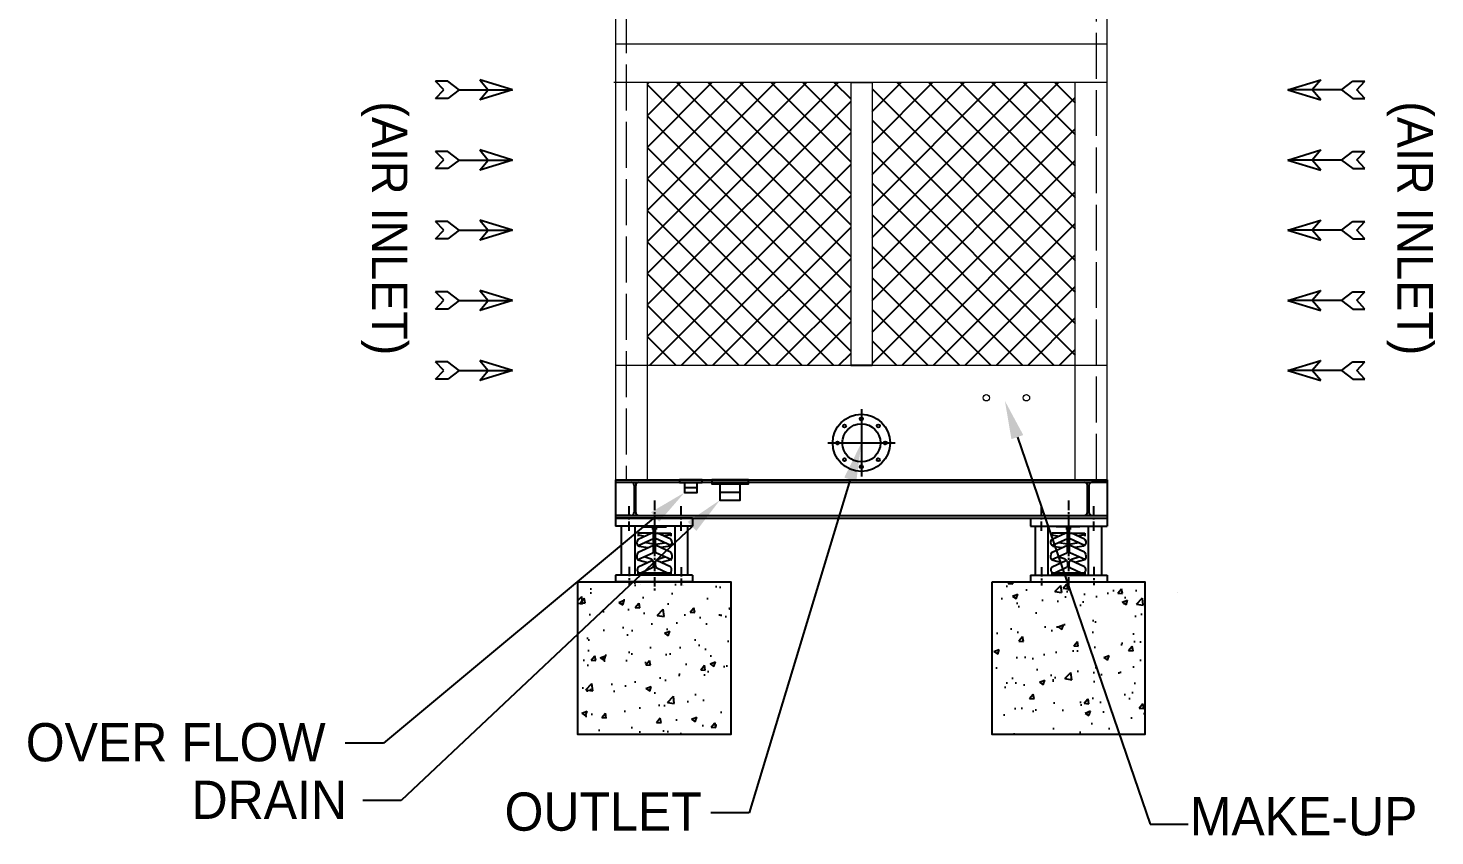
# Model space of a CAD drawing. Header units: millimetres. Extents: x 182579 to 221017, y 62385 to 83180.
# Drawn here: x 205160 to 210684, y 66863 to 70034 of the extents above; entities that cross this region are included whole.
import ezdxf
from ezdxf import colors
from ezdxf.entities.mleader import LeaderData, LeaderLine
from ezdxf.enums import TextEntityAlignment as Align
from ezdxf.math import Vec2, Vec3

# ---------------------------------------------------------------- set-up
doc = ezdxf.new("R2010")
doc.units = ezdxf.units.MM
doc.header["$LTSCALE"] = 30
doc.header["$MEASUREMENT"] = 0
doc.linetypes.add('CENTER', pattern=[2, 1.25, -0.25, 0.25, -0.25])
doc.linetypes.add('DASHED', pattern=[15, 12, -3])
doc.layers.get('0').update_dxf_attribs({"linetype": 'CONTINUOUS'})
for name, color, linetype in [('4', 2, 'CONTINUOUS'), ('center', 1, 'CENTER'), ('L1_', 7, 'CONTINUOUS'), ('냉각탑_dim', 1, 'CONTINUOUS'), ('냉각탑_text', 3, 'CONTINUOUS'), ('냉각탑_기초', 23, 'CONTINUOUS'), ('냉각탑_찬넬방진', 1, 'CONTINUOUS')]:
    doc.layers.add(name, color=color, linetype=linetype)
doc.styles.get("Standard").update_dxf_attribs({"font": ''})
doc.styles.add('돋움', font='')
doc.styles.get('Standard').set_extended_font_data('Dotum')
doc.styles.get('돋움').set_extended_font_data('Dotum')

# ---------------------------------------------------------------- blocks, each defined once
blk = doc.blocks.new('화살표 IN OUT')
at = {"layer": '냉각탑_dim'}
for p, q in [((-322.7, 43), (-383.9, 43)), ((-343.1, 0.5), (-383.9, 43)), ((-383.9, -43), (-343.1, 0.5)), ((-266.4, 0), (-322.7, 43)), ((-266.4, 0), (-322.7, -43)), ((-266.4, 0), (0, 0)), ((-163.5, 50), (-121.5, 0)), ((0, 0), (-163.5, 50)), ((-163.5, -50), (-121.5, 0)), ((0, 0), (-163.5, -50)), ((-322.7, -43), (-383.9, -43))]:
    blk.add_line(p, q, dxfattribs=at)
blk = doc.blocks.new('fsadvwefvwefv')
at = {"layer": '4', "color": 3, "linetype": 'CENTER'}
blk.add_line((147940.1, 26677.4), (147940.1, 26324.4), dxfattribs=at)
at = {"layer": 'L1_', "color": 1, "linetype": 'CENTER'}
for p, q in [((147840.9, 26558.3), (147840.9, 26657)), ((148045.2, 26558.3), (148045.2, 26657)), ((147840.9, 26417.8), (147840.9, 26345.8)), ((148045.2, 26416.6), (148045.2, 26344.6))]:
    blk.add_line(p, q, dxfattribs=at)
at = {"layer": 'L1_', "color": 2, "linetype": 'Continuous'}
for p, q in [((147788, 26609.2), (147788, 26576.9)), ((148089.4, 26609.2), (147788, 26609.2)), ((148089.4, 26576.9), (147788, 26576.9)), ((147862.9, 26576.9), (147810.1, 26576.9)), ((147810.1, 26576.9), (147810.1, 26384.7)), ((147862.9, 26576.9), (147862.9, 26384.7)), ((147894.9, 26576.9), (147894.9, 26574.6)), ((147894.9, 26574.6), (147988.3, 26574.6)), ((147932.6, 26574.6), (147932.6, 26564.7)), ((147947.7, 26574.6), (147947.7, 26564.7)), ((147988.3, 26576.9), (147988.3, 26574.6)), ((148070.8, 26576.9), (148020.9, 26576.9)), ((148020.9, 26576.9), (148020.9, 26384.1)), ((148070.8, 26576.9), (148070.8, 26384.1)), ((148089.4, 26609.2), (148089.4, 26576.9)), ((147876, 26549.6), (147876, 26538)), ((147936.4, 26549.6), (147876, 26549.6)), ((147876, 26542.8), (147903.1, 26538.1)), ((147876.3, 26501.1), (147936.4, 26528.9)), ((147876.5, 26525.8), (147928, 26549.6)), ((147932.6, 26564.7), (147947.7, 26564.7)), ((147934.6, 26549.6), (147936.4, 26549.6)), ((147936.4, 26476), (147936.4, 26564.7)), ((147943.9, 26476.3), (147943.9, 26564.7)), ((148004.6, 26501.1), (147943.9, 26529.1)), ((147944.5, 26549.6), (148004.9, 26549.6)), ((148004.4, 26525.8), (147952.8, 26549.6)), ((148004.9, 26542.8), (147977.8, 26538.1)), ((148004.9, 26549.6), (148004.9, 26538)), ((147810.1, 26485.7), (147810.1, 26384.7)), ((147862.9, 26485.7), (147862.9, 26384.7)), ((147875.7, 26445.7), (147934.3, 26472.7)), ((147876.8, 26475.3), (147936.4, 26502.7)), ((147879, 26499.3), (147915.4, 26493)), ((147936.3, 26506.3), (147900.9, 26512.5)), ((147943.9, 26476.2), (147936.4, 26476.2)), ((147943.9, 26506.2), (147979.4, 26512.4)), ((148004, 26475.3), (147943.9, 26503)), ((148005.2, 26445.7), (147946, 26473)), ((148001.9, 26499.3), (147965.5, 26493)), ((148020.9, 26485.7), (148020.9, 26384.7)), ((148070.8, 26485.7), (148070.8, 26384.7)), ((147875.5, 26445.5), (147914.6, 26434.6)), ((147876.9, 26417.2), (147930.7, 26442)), ((147933.9, 26414.5), (147886.9, 26392.8)), ((147927.8, 26447.6), (147899.7, 26456.8)), ((147947, 26414.5), (147993.9, 26392.8)), ((148004, 26417.2), (147950.1, 26442)), ((147953.1, 26447.6), (147981.2, 26456.8)), ((148005.4, 26445.5), (147966.3, 26434.6)), ((148089.4, 26384.7), (147788, 26384.7)), ((147788, 26384.7), (147788, 26359.2)), ((148089.4, 26359.2), (147788, 26359.2)), ((147875.4, 26396.3), (147875.4, 26384.7)), ((148003.2, 26392.8), (147875.4, 26392.8)), ((147876, 26392.8), (148004.3, 26392.8)), ((147877.7, 26392.8), (148004.9, 26392.8)), ((148004.9, 26392.8), (147879.5, 26392.8)), ((148004.9, 26395.3), (148004.9, 26384.7)), ((148089.4, 26384.7), (148089.4, 26359.2))]:
    blk.add_line(p, q, dxfattribs=at)
for centre, radius, start, end in [((147889.6, 26513.6), 18.3, 142.4554, 226.9466), ((147878, 26522.5), 3.63, 114.7395, 142.4554), ((147991.3, 26513.6), 18.3, 313.0534, 37.5446), ((148002.9, 26522.5), 3.63, 37.5446, 65.2605), ((147902.6, 26458.4), 31.4, 150.8406, 199.726), ((147878.4, 26472), 3.63, 114.7395, 150.8406), ((147879.6, 26502.9), 3.63, 226.9466, 260.1342), ((147932.7, 26476), 3.63, 294.7395, 0), ((147947.6, 26476.3), 3.63, 180, 245.2605), ((148001.3, 26502.9), 3.63, 279.8658, 313.0534), ((148002.5, 26472), 3.63, 29.1594, 65.2605), ((147978.2, 26458.4), 31.4, 340.274, 29.1594), ((147894.4, 26406.2), 21.4, 154.2564, 218.822), ((147876.5, 26449), 3.63, 199.726, 254.389), ((147878.4, 26413.9), 3.63, 114.7395, 154.2564), ((147926.7, 26444.1), 3.63, 294.7395, 71.8917), ((147932.3, 26438.7), 3.63, 22.2631, 114.7395), ((147908.5, 26429), 29.3, 330.1371, 22.2631), ((147972.3, 26429), 29.3, 157.7369, 209.8629), ((147948.6, 26438.7), 3.63, 65.2605, 157.7369), ((147954.2, 26444.1), 3.63, 108.1083, 245.2605), ((147986.5, 26406.2), 21.4, 321.178, 25.7436), ((148002.5, 26413.9), 3.63, 25.7436, 65.2605), ((148004.4, 26449), 3.63, 285.611, 340.274)]:
    blk.add_arc(centre, radius, start, end, dxfattribs=at)
at = {"layer": '냉각탑_기초', "ltscale": 30}
blk.add_line((147980, 26355.5), (147980, 26355.5), dxfattribs=at)
blk = doc.blocks.new('A$C05CA400C')
at = {"layer": '냉각탑_기초', "ltscale": 30}
h = blk.add_hatch(dxfattribs=at)
h.set_pattern_fill('AR-CONC', color=256, scale=30, style=0)
h.set_pattern_definition([(50, (-16569.06, -4991.66), (215.178, -18.8256), [22.5, -247.5]), (355, (-16569.06, -4991.66), (-41.6254, 225.6576), [18, -198]), (100.4514, (-16551.13, -4993.23), (173.5528, 206.8319), [19.122, -210.3426]), (46.1842, (-16569.06, -4931.66), (320.1723, -49.6557), [33.75, -371.25]), (96.6356, (-16542.38, -4935.8), (280.399, 292.2354), [28.683, -315.514]), (351.1842, (-16569.06, -4931.66), (280.3986, 292.2356), [27, -297]), (21, (-16539.06, -4946.66), (179.0721, -120.7857), [22.5, -247.5]), (326, (-16539.06, -4946.66), (72.9946, 217.545), [18, -198]), (71.4514, (-16524.13, -4956.72), (252.0668, 96.7591), [19.122, -210.3426]), (37.5, (-16569.06, -4991.66), (3.64796, 99.86816), [0, -195.6, 0, -201, 0, -198.75]), (7.5, (-16569.06, -4991.66), (78.92086, 118.3235), [0, -114.6, 0, -191.1, 0, -75.75]), (327.5, (-16635.96, -4991.66), (160.14673, -6.76646), [0, -75, 0, -234, 0, -310.5]), (317.5, (-16665.96, -4991.66), (174.9559, 30.0315), [0, -97.5, 0, -155.4, 0, -220.5])])
h.paths.add_polyline_path([(0, 600), (600, 600), (600, 0), (0, 0)])
blk.add_lwpolyline([(0, 600), (600, 600), (600, 0), (0, 0)], close=True, dxfattribs=at)

msp = doc.modelspace()

# ---------------------------------------------------------------- hatches: boundary and pattern name
at = {"ltscale": 500}
h = msp.add_hatch(dxfattribs=at)
h.set_pattern_fill('ANSI37', color=256, scale=700)
h.set_pattern_definition([(45, (12508.94, 61460.67), (-61.871843, 61.871843), []), (135, (12508.94, 61460.67), (-61.871843, -61.871843), [])])
h.paths.add_polyline_path([(209272.4, 68710.8), (209272.4, 69820.8), (208474.4, 69820.8), (208474.4, 68710.8)])
h.paths.add_polyline_path([(207592.4, 69820.8), (207592.4, 68710.8), (208390.4, 68710.8), (208390.4, 69820.8)])

# ---------------------------------------------------------------- linework, layer by layer
at = {"lineweight": 18, "ltscale": 500}
for p, q in [((207467.4, 72140.8), (207467.4, 68260.8)), ((209397.4, 68260.8), (209397.4, 72140.8)), ((209397.4, 69970.8), (207467.4, 69970.8)), ((209397.4, 69820.8), (207459.7, 69820.8)), ((207592.4, 68260.8), (207592.4, 69820.8)), ((208390.4, 69820.8), (208474.4, 69820.8)), ((208390.4, 69820.8), (208390.4, 68710.8)), ((208474.4, 69820.8), (208474.4, 68710.8)), ((209272.4, 68260.8), (209272.4, 69820.8)), ((207467.4, 68710.8), (208390.4, 68710.8)), ((208474.4, 68710.8), (209397.4, 68710.8)), ((207467.4, 68260.8), (209397.4, 68260.8))]:
    msp.add_line(p, q, dxfattribs=at)
at = {"color": 5, "linetype": 'DASHED', "lineweight": 9, "ltscale": 0.5}
for p, q in [((207509.4, 72140.8), (207509.4, 68260.8)), ((209355.4, 68260.8), (209355.4, 72140.8))]:
    msp.add_line(p, q, dxfattribs=at)
at = {"ltscale": 500}
msp.add_line((208390.4, 68710.8), (208474.4, 68710.8), dxfattribs=at)
at = {"color": 3}
for p, q in [((207737.8, 68230.8), (207787.8, 68230.8)), ((207876.6, 68212.8), (207956.6, 68212.8))]:
    msp.add_line(p, q, dxfattribs=at)
for points in [[(207717.8, 68260.8), (207717.8, 68250.8), (207807.8, 68250.8), (207807.8, 68260.8)], [(207737.8, 68250.8), (207737.8, 68210.8), (207787.8, 68210.8), (207787.8, 68250.8)], [(207844.6, 68260.8), (207844.6, 68244.8), (207988.6, 68244.8), (207988.6, 68260.8)], [(207876.6, 68244.8), (207876.6, 68180.8), (207956.6, 68180.8), (207956.6, 68244.8)]]:
    msp.add_lwpolyline(points, close=True, dxfattribs=at)
at = {"lineweight": 18, "ltscale": 500}
for centre in [(208922.9, 68582.8), (209080.4, 68582.8)]:
    msp.add_circle(centre, 12.5, dxfattribs=at)
at = {"color": 3}
for centre, radius in [((208432.4, 68405.8), 112.5), ((208432.4, 68499.6), 6), ((208432.4, 68405.8), 75), ((208366.1, 68472.1), 6), ((208498.7, 68472.1), 6), ((208338.7, 68405.8), 6), ((208526.2, 68405.8), 6), ((208366.1, 68339.5), 6), ((208498.7, 68339.5), 6), ((208432.4, 68312.1), 6)]:
    msp.add_circle(centre, radius, dxfattribs=at)
at = {"layer": 'center', "linetype": 'CENTER', "ltscale": 50}
for p, q in [((208432.4, 68537.8), (208432.4, 68273.8)), ((208300.4, 68405.8), (208564.4, 68405.8))]:
    msp.add_line(p, q, dxfattribs=at)
at = {"layer": '냉각탑_기초', "ltscale": 30}
for p, q in [((207565.8, 67851), (207565.8, 67851)), ((207732.3, 67844.9), (207732.3, 67844.9)), ((209675.2, 67819.1), (209675.2, 67819.1))]:
    msp.add_line(p, q, dxfattribs=at)
at = {"layer": '냉각탑_찬넬방진', "ltscale": 500}
for p, q in [((207467.4, 68260.8), (207467.4, 68110.8)), ((207467.4, 68260.8), (209397.4, 68260.8)), ((207467.4, 68251.1), (207528.3, 68251.1)), ((207467.4, 68251.1), (207528.3, 68251.1)), ((207467.4, 68251.1), (207528.3, 68251.1)), ((207467.4, 68251.1), (209397.4, 68251.1)), ((209337.9, 68251.1), (209397.4, 68251.1)), ((209337.9, 68251.1), (209397.4, 68251.1)), ((209337.9, 68251.1), (209397.4, 68251.1)), ((207467.4, 68120.6), (207528.3, 68120.6)), ((207467.4, 68120.6), (207528.3, 68120.6)), ((207467.4, 68120.6), (209397.4, 68120.6)), ((207467.4, 68110.8), (209397.4, 68110.8)), ((209337.9, 68120.6), (209397.4, 68120.6)), ((209337.9, 68120.6), (209397.4, 68120.6)), ((209337.9, 68120.6), (209397.4, 68120.6))]:
    msp.add_line(p, q, dxfattribs=at)
at = {"layer": '냉각탑_찬넬방진'}
for p, q in [((207468.8, 68251.1), (207528.8, 68251.1)), ((207540.3, 68239.1), (207540.3, 68132.6)), ((207546.3, 68132.6), (207546.3, 68239.1)), ((209319.9, 68132.6), (209319.9, 68239.1)), ((209325.9, 68239.1), (209325.9, 68132.6)), ((209397.4, 68251.1), (209337.9, 68251.1)), ((209397.4, 68260.8), (209397.4, 68110.8)), ((207528.3, 68120.6), (207468.3, 68120.6)), ((209337.9, 68120.6), (209397.4, 68120.6))]:
    msp.add_line(p, q, dxfattribs=at)
for centre, start, end in [((207528.3, 68239.1), 0, 90), ((207558.3, 68239.1), 90, 180), ((209307.9, 68239.1), 0, 90), ((209337.9, 68239.1), 90, 180), ((207528.3, 68132.6), 270, 0), ((207558.3, 68132.6), 180, 270), ((209307.9, 68132.6), 270, 0), ((209337.9, 68132.6), 180, 270)]:
    msp.add_arc(centre, 12, start, end, dxfattribs=at)

# ---------------------------------------------------------------- block references
msp.add_blockref('fsadvwefvwefv', (59679.4, 41501.6))
at = {"xscale": -1}
msp.add_blockref('fsadvwefvwefv', (357185.4, 41501.6), dxfattribs=at)
at = {"ltscale": 500}
for p in [(207319.5, 67260.8), (208945.3, 67260.8)]:
    msp.add_blockref('A$C05CA400C', p, dxfattribs=at)
at = {"layer": '냉각탑_dim'}
for p, xscale, yscale, zscale in [((207062.4, 69792.1), 0.7875000000021828, 0.7875000000021828, 0.7875000000021828), ((210107.4, 69792.1), -0.7875000000021828, 0.7874999999985448, 0.7875), ((207062.4, 69516.4), 0.7875000000021828, 0.7875000000021828, 0.7875000000021828), ((210107.4, 69516.4), -0.7875000000021828, 0.7874999999985448, 0.7875), ((207062.4, 69240.8), 0.7875000000021828, 0.7875000000021828, 0.7875000000021828), ((210107.4, 69240.8), -0.7875000000021828, 0.7874999999985448, 0.7875), ((207062.4, 68965.2), 0.7875000000021828, 0.7875000000021828, 0.7875000000021828), ((210107.4, 68965.2), -0.7875000000021828, 0.7874999999985448, 0.7875), ((207062.4, 68689.6), 0.7875000000021828, 0.7875000000021828, 0.7875000000021828), ((210107.4, 68689.6), -0.7875000000021828, 0.7874999999985448, 0.7875)]:
    msp.add_blockref('화살표 IN OUT', p, dxfattribs=dict(at, xscale=xscale, yscale=yscale, zscale=zscale))

# ---------------------------------------------------------------- texts
at = {"layer": '냉각탑_text', "style": '돋움'}
for p in [(206580.1, 69248.3), (210606.8, 69248.3)]:
    msp.add_text('(AIR INLET)', height=140, rotation=270, dxfattribs=at).set_placement(p, align=Align.MIDDLE_CENTER)
for s, p in [('OVER FLOW', (205151.2, 67230.5)), ('DRAIN', (205802.2, 67004.6)), ('MAKE-UP', (209721.8, 66939.9))]:
    msp.add_text(s, height=150, dxfattribs=at).set_placement(p, align=Align.MIDDLE_LEFT)
msp.add_text('OUTLET', height=150, dxfattribs=at).set_placement((207805.3, 66958.1), align=Align.MIDDLE_RIGHT)

# ---------------------------------------------------------------- leaders
at = {"layer": '냉각탑_dim'}
ml = msp.add_multileader_mtext('Standard', dxfattribs=at)
ml.set_content('')
ml.set_leader_properties(color=256)
ml.build(insert=Vec2(0, 0))
ml.multileader.update_dxf_attribs({"text_right_attachment_type": 6, "dogleg_length": 5, "arrow_head_size": 150, "scale": 30})
ctx = ml.context
ctx.base_point, ctx.scale, ctx.char_height, ctx.arrow_head_size, ctx.landing_gap_size, ctx.plane_origin = Vec3(209716, 66908.9), 30, 5.4, 150, 2.7, Vec3(208904.9, 68375.6)
ctx.right_attachment = 6
notes = []
notes.append((ctx, [(0, (1, 1, 0), (209566, 66908.9), (1, 0), 150, [(0, [(208996.1, 68570.3)], 0, [])])]))
ctx.mtext, ml.multileader.dxf.content_type = None, 0
ml = msp.add_multileader_mtext('Standard', dxfattribs=at)
ml.set_content('')
ml.set_leader_properties(color=256)
ml.build(insert=Vec2(0, 0))
ml.multileader.update_dxf_attribs({"text_right_attachment_type": 6, "dogleg_length": 5, "arrow_head_size": 150, "scale": 30})
ctx = ml.context
ctx.base_point, ctx.scale, ctx.char_height, ctx.arrow_head_size, ctx.landing_gap_size, ctx.plane_origin = Vec3(207841.5, 66953.4), 30, 5.4, 150, 2.7, Vec3(208521.4, 68417.9)
ctx.right_attachment = 6
notes.append((ctx, [(0, (1, 1, 0), (207991.5, 66953.4), (-1, 0), 150, [(0, [(208432.4, 68405.8)], 0, [])])]))
ctx.mtext, ml.multileader.dxf.content_type = None, 0
ml = msp.add_multileader_mtext('Standard', dxfattribs=at)
ml.set_content('')
ml.set_leader_properties(color=256)
ml.build(insert=Vec2(0, 0))
ml.multileader.update_dxf_attribs({"text_right_attachment_type": 6, "dogleg_length": 5, "arrow_head_size": 150, "scale": 30})
ctx = ml.context
ctx.base_point, ctx.scale, ctx.char_height, ctx.arrow_head_size, ctx.landing_gap_size, ctx.plane_origin = Vec3(206405.4, 67227.3), 30, 5.4, 150, 2.7, Vec3(206333.9, 67620.9)
ctx.right_attachment, ctx.text_align_type = 6, 2
notes.append((ctx, [(0, (1, 1, 0), (206555.4, 67227.3), (-1, 0), 150, [(0, [(207737.8, 68210.8)], 0, [])])]))
ctx.mtext, ml.multileader.dxf.content_type = None, 0
ml = msp.add_multileader_mtext('Standard', dxfattribs=at)
ml.set_content('')
ml.set_leader_properties(color=256)
ml.build(insert=Vec2(0, 0))
ml.multileader.update_dxf_attribs({"text_right_attachment_type": 6, "dogleg_length": 5, "arrow_head_size": 150, "scale": 30})
ctx = ml.context
ctx.base_point, ctx.scale, ctx.char_height, ctx.arrow_head_size, ctx.landing_gap_size, ctx.plane_origin = Vec3(206475, 67001.3), 30, 5.4, 150, 2.7, Vec3(206533.9, 67620.9)
ctx.right_attachment, ctx.text_align_type = 6, 2
notes.append((ctx, [(0, (1, 1, 0), (206625, 67001.3), (-1, 0), 150, [(0, [(207876.6, 68180.8)], 0, [])])]))
ctx.mtext, ml.multileader.dxf.content_type = None, 0
for ctx, leaders in notes:
    for number, flags, end, landing, length, lines in leaders:
        leader = LeaderData()
        leader.index, (leader.has_last_leader_line, leader.has_dogleg_vector, leader.attachment_direction) = number, flags
        leader.last_leader_point, leader.dogleg_vector, leader.dogleg_length = Vec3(end), Vec3(landing), length
        for number, points, colour, breaks in lines:
            line = LeaderLine()
            line.index, line.vertices, line.color, line.breaks = number, Vec3.list(points), colors.encode_raw_color(colour), breaks
            leader.lines.append(line)
        ctx.leaders.append(leader)

doc.saveas('drawing.dxf')
